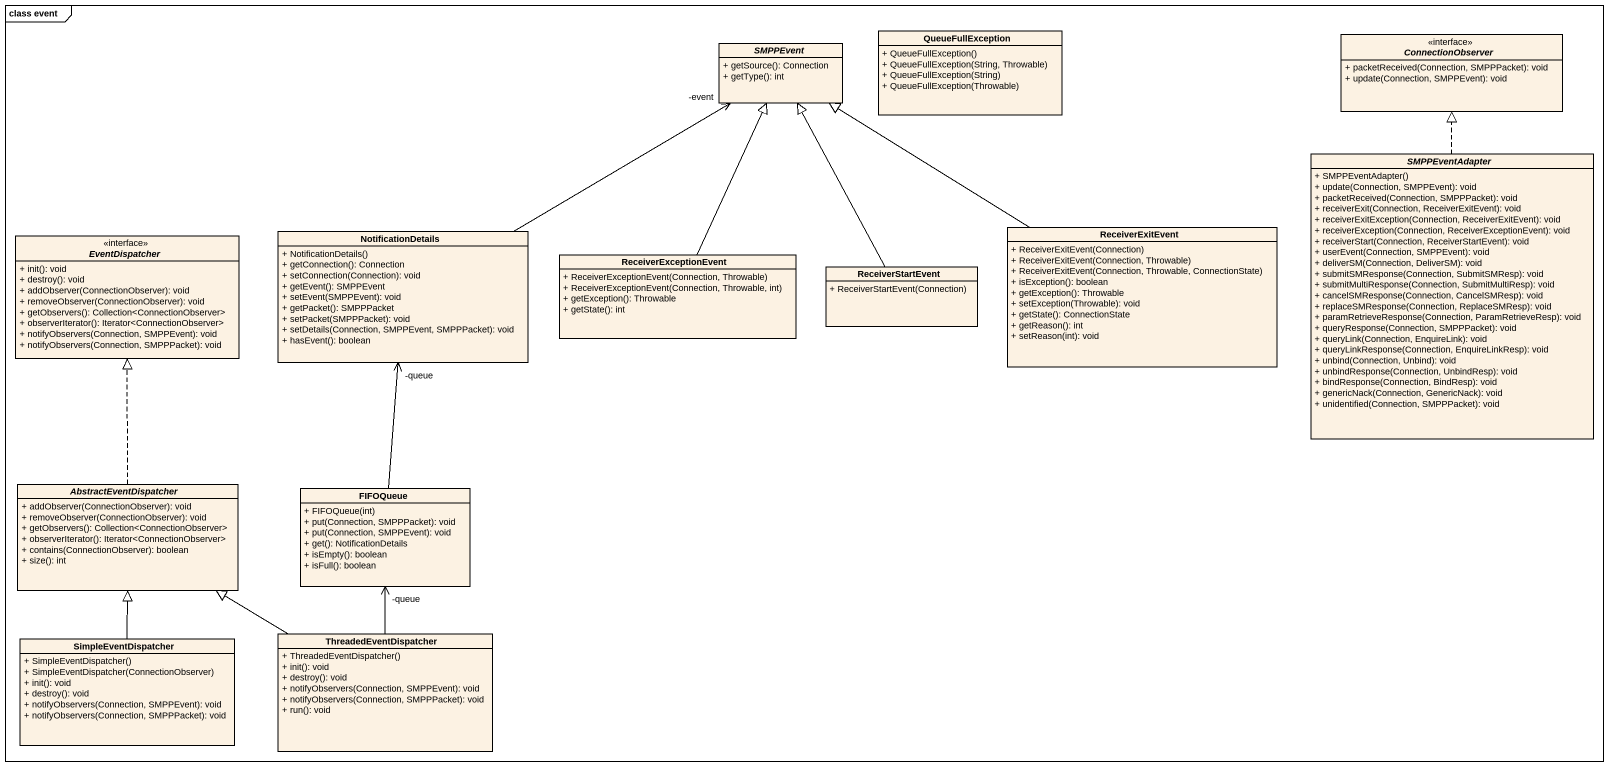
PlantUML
@startuml
mainframe class event
hide circle
hide empty members
skinparam classAttributeIconSize 0
abstract class SMPPEvent {
  + getSource(): Connection
  + getType(): int
}
class QueueFullException {
  + QueueFullException()
  + QueueFullException(String, Throwable)
  + QueueFullException(String)
  + QueueFullException(Throwable)
}
interface ConnectionObserver <<interface>> {
  + packetReceived(Connection, SMPPPacket): void
  + update(Connection, SMPPEvent): void
}
abstract class SMPPEventAdapter {
  + SMPPEventAdapter()
  + update(Connection, SMPPEvent): void
  + packetReceived(Connection, SMPPPacket): void
  + receiverExit(Connection, ReceiverExitEvent): void
  + receiverExitException(Connection, ReceiverExitEvent): void
  + receiverException(Connection, ReceiverExceptionEvent): void
  + receiverStart(Connection, ReceiverStartEvent): void
  + userEvent(Connection, SMPPEvent): void
  + deliverSM(Connection, DeliverSM): void
  + submitSMResponse(Connection, SubmitSMResp): void
  + submitMultiResponse(Connection, SubmitMultiResp): void
  + cancelSMResponse(Connection, CancelSMResp): void
  + replaceSMResponse(Connection, ReplaceSMResp): void
  + paramRetrieveResponse(Connection, ParamRetrieveResp): void
  + queryResponse(Connection, SMPPPacket): void
  + queryLink(Connection, EnquireLink): void
  + queryLinkResponse(Connection, EnquireLinkResp): void
  + unbind(Connection, Unbind): void
  + unbindResponse(Connection, UnbindResp): void
  + bindResponse(Connection, BindResp): void
  + genericNack(Connection, GenericNack): void
  + unidentified(Connection, SMPPPacket): void
}
interface EventDispatcher <<interface>> {
  + init(): void
  + destroy(): void
  + addObserver(ConnectionObserver): void
  + removeObserver(ConnectionObserver): void
  + getObservers(): Collection<ConnectionObserver>
  + observerIterator(): Iterator<ConnectionObserver>
  + notifyObservers(Connection, SMPPEvent): void
  + notifyObservers(Connection, SMPPPacket): void
}
class NotificationDetails {
  + NotificationDetails()
  + getConnection(): Connection
  + setConnection(Connection): void
  + getEvent(): SMPPEvent
  + setEvent(SMPPEvent): void
  + getPacket(): SMPPPacket
  + setPacket(SMPPPacket): void
  + setDetails(Connection, SMPPEvent, SMPPPacket): void
  + hasEvent(): boolean
}
class ReceiverExceptionEvent {
  + ReceiverExceptionEvent(Connection, Throwable)
  + ReceiverExceptionEvent(Connection, Throwable, int)
  + getException(): Throwable
  + getState(): int
}
class ReceiverExitEvent {
  + ReceiverExitEvent(Connection)
  + ReceiverExitEvent(Connection, Throwable)
  + ReceiverExitEvent(Connection, Throwable, ConnectionState)
  + isException(): boolean
  + getException(): Throwable
  + setException(Throwable): void
  + getState(): ConnectionState
  + getReason(): int
  + setReason(int): void
}
class ReceiverStartEvent {
  + ReceiverStartEvent(Connection)
}
abstract class AbstractEventDispatcher {
  + addObserver(ConnectionObserver): void
  + removeObserver(ConnectionObserver): void
  + getObservers(): Collection<ConnectionObserver>
  + observerIterator(): Iterator<ConnectionObserver>
  + contains(ConnectionObserver): boolean
  + size(): int
}
class FIFOQueue {
  + FIFOQueue(int)
  + put(Connection, SMPPPacket): void
  + put(Connection, SMPPEvent): void
  + get(): NotificationDetails
  + isEmpty(): boolean
  + isFull(): boolean
}
class SimpleEventDispatcher {
  + SimpleEventDispatcher()
  + SimpleEventDispatcher(ConnectionObserver)
  + init(): void
  + destroy(): void
  + notifyObservers(Connection, SMPPEvent): void
  + notifyObservers(Connection, SMPPPacket): void
}
class ThreadedEventDispatcher {
  + ThreadedEventDispatcher()
  + init(): void
  + destroy(): void
  + notifyObservers(Connection, SMPPEvent): void
  + notifyObservers(Connection, SMPPPacket): void
  + run(): void
}
SMPPEventAdapter .up.|> ConnectionObserver
NotificationDetails -right-> "-event" SMPPEvent
ReceiverExceptionEvent -up-|> SMPPEvent
ReceiverExitEvent -up-|> SMPPEvent
ReceiverStartEvent -up-|> SMPPEvent
AbstractEventDispatcher .up.|> EventDispatcher
FIFOQueue -up-> "-queue" NotificationDetails
SimpleEventDispatcher -up-|> AbstractEventDispatcher
ThreadedEventDispatcher -up-|> AbstractEventDispatcher
ThreadedEventDispatcher -up-> "-queue" FIFOQueue
@enduml
